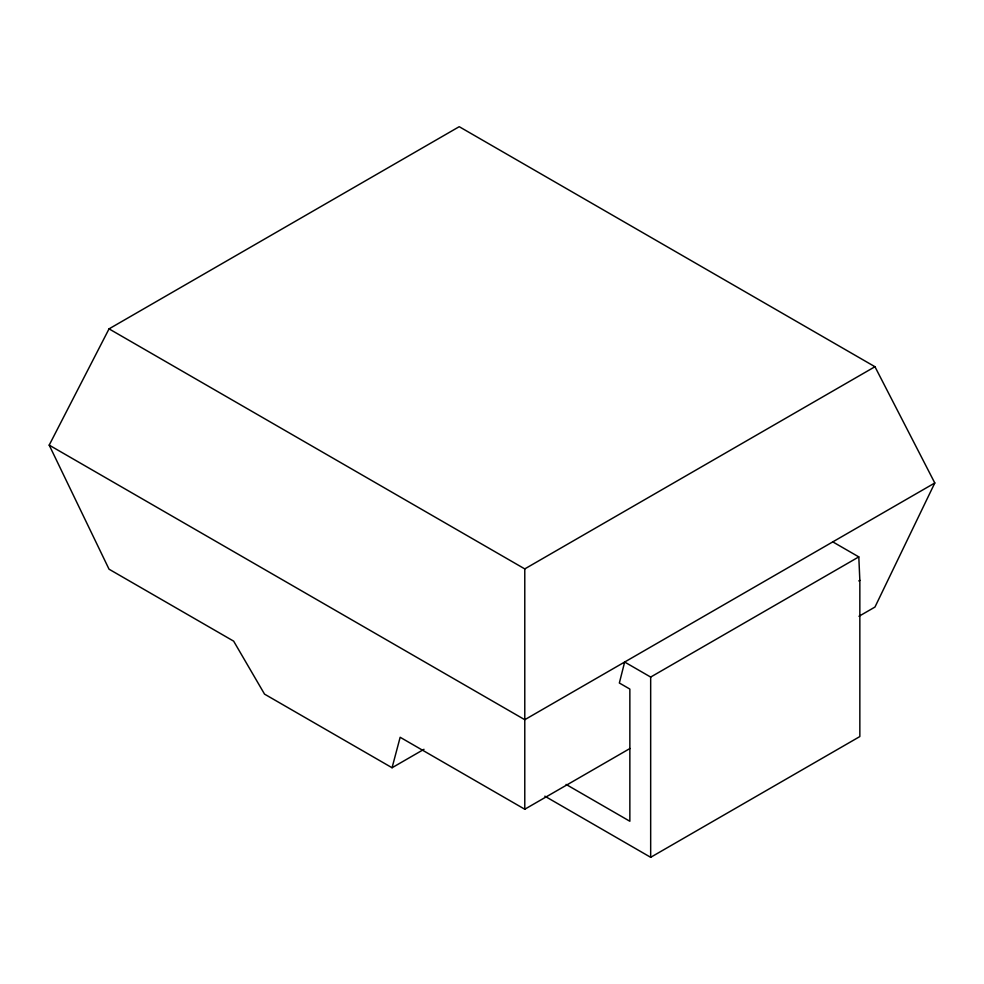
<?xml version="1.0" encoding="UTF-8"?>
<svg xmlns="http://www.w3.org/2000/svg" width="984" height="984" viewBox="0 0 984 984"><rect width="100%" height="100%" fill="white"/><g stroke="black" fill="none" stroke-linecap="round" stroke-linejoin="round"><path stroke-width="1.48" d="M858.983 616.279L874.961 607.054L934.8 482.984L874.961 366.724L459.221 126.69L109.04 328.865L49.2 445.125L109.04 569.195L233.651 641.15L264.536 694.126L392.062 767.741L400.156 737.274L524.779 809.229L629.969 748.492M109.04 328.865L524.779 568.9L874.961 366.724M392.062 767.741L423.993 749.304M934.8 482.984L524.779 719.698L49.2 445.125M566.095 784.433L629.858 821.259L629.858 689.071L619.354 683.007L624.656 662.035L650.67 677.066L858.798 556.895L859.844 580.326L859.844 736.549L650.67 857.31L544.841 796.179M858.798 580.929L859.844 580.326M832.784 541.876L858.798 556.895M650.67 677.066L650.67 857.31M524.779 568.9L524.779 809.229"/></g></svg>
